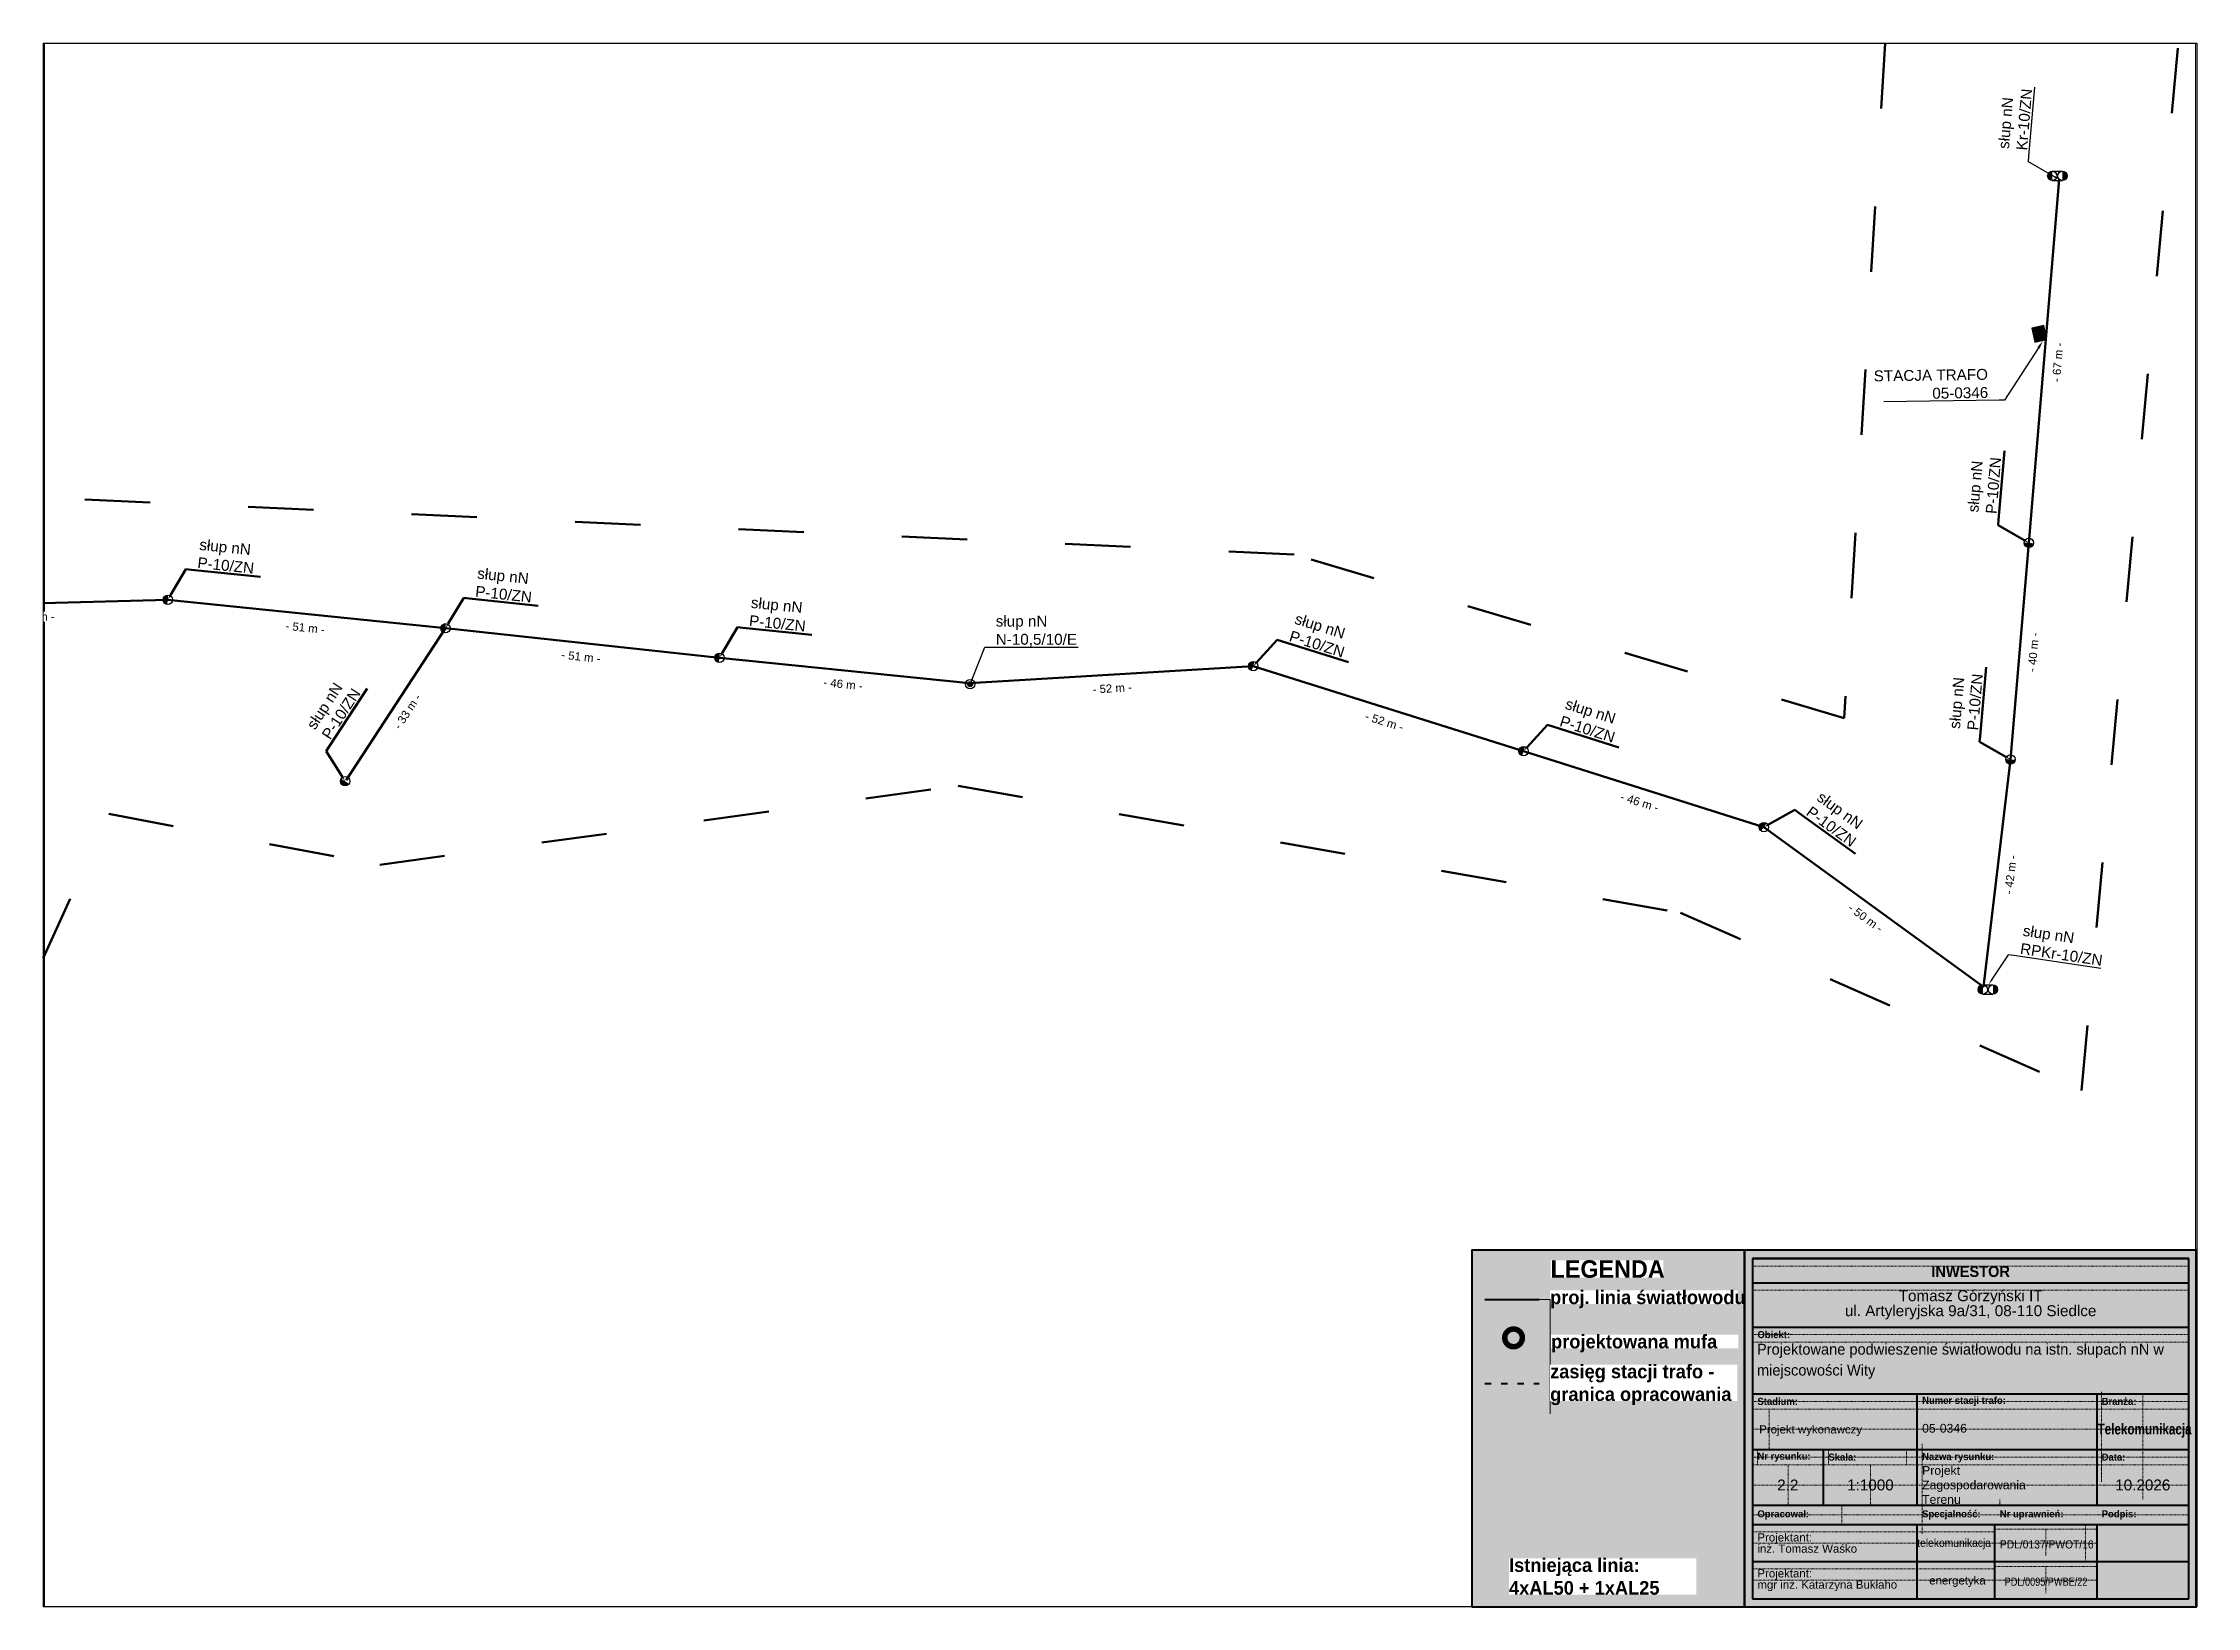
# Paper-space layout '346-2' of a CAD drawing. Header units: metres, sheet in millimetres. Extents: x 0 to 395, y 0 to 287.
# The model-space entities are those that its viewports show. They can reach past a viewport. Long polylines and large blocks are cut down to what shows.
import ezdxf
from ezdxf import colors
from ezdxf.entities.mleader import LeaderData, LeaderLine
from ezdxf.math import Vec2, Vec3

# ---------------------------------------------------------------- set-up
doc = ezdxf.new("R2010")
doc.units = ezdxf.units.M
for name, pattern in [('ACAD_ISO03W100', [30, 12, -18]), ('DGN Style 2', [0.005224, 0.003135, -0.00209]), ('GCAD_ISO03W100', [30, 12, -18])]:
    doc.linetypes.add(name, pattern=pattern)
for name, color, linetype, lineweight in [('!TELE', 30, 'SCARPLINE1A', 50), ('!trafo_05-0346', 6, 'GCAD_ISO03W100', 50), ('@Tabelka', 7, 'Continuous', 13), ('_MM LINIA Sn', 40, 'Continuous', 30), ('_mm zasięg trafo', 6, 'ACAD_ISO03W100', 35), ('_światłowód', 30, 'Continuous', 50)]:
    doc.layers.add(name, color=color, linetype=linetype, lineweight=lineweight)
for name, color, linetype in [('!wymiary', 7, 'Continuous'), ('_MM mufy', 3, 'Continuous'), ('_MM opisy', 7, 'Continuous'), ('_MM slupy', 5, 'Continuous'), ('_mm trafo', 3, 'Continuous')]:
    doc.layers.add(name, color=color, linetype=linetype)
doc.layers.add('@KonstrTabelki', color=253, linetype='DGN Style 2', lineweight=0, plot=False)
doc.layers.add('_arkusze model', color=7, linetype='Continuous', lineweight=50, plot=False)
doc.styles.add('LEGENDA', font='arial.ttf')
doc.styles.get("Standard").update_dxf_attribs({"font": 'ARIAL.TTF'})
doc.linetypes.add('SCARPLINE1A', pattern='A,2,[150,AAA.SHX,S=1,R=0,X=0,Y=0],1e-11', length=2)
doc.dimstyles.new('opis linie', dxfattribs={"dimtxt": 1.5, "dimasz": 0.18, "dimexe": 0.18, "dimexo": 0.0625, "dimgap": 2.5, "dimtad": 4, "dimdec": 0, "dimzin": 0, "dimdsep": 46, "dimtxsty": 'Standard', "dimcen": 0.09, "dimse1": 1, "dimse2": 1, "dimsd1": 1, "dimsd2": 1, "dimclrt": 256, "dimadec": 0, "dimazin": 0, "dimtfac": 1, "dimtdec": 0, "dimtofl": 0, "dimtmove": 0, "dimatfit": 3, "dimfxl": 1, "dimtfill": 1, "dimtolj": 1, "dimtzin": 0, "dimarcsym": 0})

# ---------------------------------------------------------------- blocks, each defined once
blk = doc.blocks.new('tabelka')
at = {"true_color": 0xffffff, "transparency": 33554687}
h = blk.add_hatch(color=7, dxfattribs=at)
h.dxf.hatch_style = 1
h.paths.add_polyline_path([(-83, 65.41), (0, 65.41), (0, 0), (-83, 0)])
at = {"layer": '@KonstrTabelki', "lineweight": 0}
for p, q in [((-1.5, 62.52), (-81.5, 62.52)), ((-1.5, 58.08), (-81.5, 58.08)), ((-1.5, 49.94), (-81.5, 49.94)), ((-81.5, 48.55), (-1.5, 48.55)), ((-1.5, 37.69), (-81.5, 37.69)), ((-81.5, 36.3), (-1.5, 36.3)), ((-78.46, 36.3), (-78.46, 28.86)), ((-17.47, 39.44), (-17.47, 22.94)), ((-9.93, 19.68), (-9.93, 39.08)), ((-81.5, 32.58), (-1.5, 32.58)), ((-80.6, 28.86), (-80.6, 26.08)), ((-67.58, 28.86), (-67.58, 26.08)), ((-53.27, 26.08), (-53.27, 28.86)), ((-50.39, 29.9), (-50.39, 18.64)), ((-17.47, 28.86), (-17.47, 22.94)), ((-9.93, 19.68), (-9.93, 28.86)), ((-1.5, 27.47), (-81.5, 27.47)), ((-81.5, 26.08), (-1.5, 26.08)), ((-74.99, 18.64), (-74.99, 26.08)), ((-59.88, 18.64), (-59.88, 26.08)), ((-1.5, 27.47), (-18.36, 27.47)), ((-1.5, 22.36), (-81.5, 22.36)), ((-1.5, 22.36), (-18.36, 22.36)), ((-81.5, 16.88), (-1.5, 16.88)), ((-65.11, 18.64), (-65.11, 15.11)), ((-50.39, 18.64), (-50.39, 13.41)), ((-36.15, 19.68), (-36.15, 18.64)), ((-37.05, 13.77), (-81.5, 13.77)), ((-37.05, 14.25), (-18.36, 14.25)), ((-27.71, 14.25), (-27.71, 9.31)), ((-20.43, 15.11), (-20.43, 8.31)), ((-37.05, 11.71), (-81.5, 11.71)), ((-18.36, 11.71), (-37.05, 11.71)), ((-37.05, 6.97), (-81.5, 6.97)), ((-37.05, 4.9), (-81.5, 4.9)), ((-37.05, 7.44), (-18.36, 7.44)), ((-18.36, 4.9), (-37.05, 4.9)), ((-27.71, 7.44), (-27.71, 2.5))]:
    blk.add_line(p, q, dxfattribs=at)
at = {"layer": '@KonstrTabelki'}
for points in [[(-51.29, 28.86), (-51.29, 39.08)], [(-51.29, 18.64), (-51.29, 28.86)]]:
    blk.add_lwpolyline(points, dxfattribs=at)
at = {"layer": '@Tabelka', "lineweight": 40}
for p, q in [((0, 65.41), (-83, 65.41)), ((-83, 65.41), (-83, 0)), ((-81.5, 63.91), (-1.5, 63.91)), ((-1.5, 63.91), (-81.5, 63.91)), ((-81.5, 63.91), (-81.5, 1.5)), ((-1.5, 1.5), (-1.5, 63.91)), ((0, 0), (0, 65.41)), ((-81.5, 59.47), (-1.5, 59.47)), ((-81.5, 51.33), (-1.5, 51.33)), ((-81.5, 39.08), (-1.5, 39.08)), ((-81.5, 39.08), (-18.36, 39.08)), ((-51.29, 28.86), (-51.29, 39.08)), ((-51.29, 28.86), (-51.29, 35.67)), ((-18.36, 39.08), (-18.36, 28.86)), ((-81.5, 28.86), (-18.36, 28.86)), ((-68.48, 18.64), (-68.48, 28.86)), ((-51.29, 18.64), (-51.29, 28.86)), ((-18.36, 28.86), (-1.5, 28.86)), ((-18.36, 28.86), (-18.36, 18.64)), ((-51.29, 18.64), (-51.29, 25.45)), ((-18.36, 25.45), (-18.36, 18.64)), ((-81.5, 18.64), (-1.5, 18.64)), ((-81.5, 18.64), (-1.5, 18.64)), ((-81.5, 15.11), (-1.5, 15.11)), ((-51.29, 1.5), (-51.29, 15.11)), ((-37.05, 1.5), (-37.05, 15.11)), ((-18.36, 15.11), (-18.36, 1.5)), ((-81.5, 8.31), (-1.5, 8.31)), ((-81.5, 8.31), (-1.5, 8.31)), ((-81.5, 1.5), (-1.5, 1.5)), ((-83, 0), (0, 0))]:
    blk.add_line(p, q, dxfattribs=at)
at = {"layer": '@Tabelka'}
for s, insert, char_height, attachment_point, line_spacing_factor in [('{\\fLato Light|b1|i0|c238|p34;INWESTOR}', (-41.5, 62.52), 2, 2, 0.825), ('{\\fLato Light|b1|i0|c238|p34;Obiekt:}', (-80.6, 49.94), 1.3, 4, 0.946154), ('{\\fLato Light|b1|i0|c238|p34;Branża:}', (-17.47, 37.69), 1.3, 4, 0.946154), ('Projekt wykonawczy', (-80.27, 32.34), 1.5, 4, 0.825), ('{\\fLato Light|b1|i0|c238|p34;\\W0.8;Telekomunikacja}', (-9.6, 32.34), 2, 5, 0.76875), ('{\\fLato Light|b1|i0|c238|p34;Nr rysunku:}', (-80.6, 27.47), 1.3, 4, 0.946154), ('{\\fLato Light|b1|i0|c238|p34;Skala:}', (-67.58, 27.47), 1.3, 4, 0.946154), ('{\\fLato Light|b1|i0|c238|p34;Nazwa rysunku:}', (-50.39, 27.38), 1.3, 4, 0.946154), ('{\\fLato Light|b1|i0|c238|p34;Data:}', (-17.47, 27.47), 1.3, 4, 0.946154), ('10.2026', (-9.93, 22.36), 2, 5, 0.825), ('{\\fLato Light|b1|i0|c238|p34;Opracował:}', (-80.6, 16.88), 1.3, 4, 0.946154), ('{\\fLato Light|b1|i0|c238|p34;Specjalność:}', (-50.39, 16.88), 1.3, 4, 0.946154), ('{\\fLato Light|b1|i0|c238|p34;Nr uprawnień:}', (-36.15, 16.88), 1.3, 4, 0.946154), ('{\\fLato Light|b1|i0|c238|p34;Podpis:}', (-17.47, 16.88), 1.3, 4, 0.946154)]:
    blk.add_mtext(s, dxfattribs=dict(at, insert=insert, char_height=char_height, attachment_point=attachment_point, line_spacing_factor=line_spacing_factor))
at = {"layer": '@Tabelka', "insert": (-41.5, 58.08), "char_height": 2, "attachment_point": 2, "line_spacing_factor": 0.825, "style": 'LEGENDA'}
blk.add_mtext('Tomasz Górzyński IT\\Pul. Artyleryjska 9a/31, 08-110 Siedlce', dxfattribs=at)
at = {"layer": '@Tabelka'}
for s, insert, char_height, width, attachment_point, line_spacing_factor in [('{\\fLato Light|b1|i0|c238|p34;Stadium:}', (-80.6, 37.69), 1.3, 8.6456, 4, 0.946154), ('{\\fLato Light|b1|i0|c238|p34;Numer stacji trafo:}', (-50.39, 37.69), 1.3, 16.1141, 4, 0.946154), ('Projektant:\\Pinż. Tomasz Waśko', (-80.6, 11.71), 1.5, 27.9275, 4, 0.825), ('{\\W0.9;telekomunikacja}', (-44.53, 11.53), 1.5, 22.915, 5, 0.825), ('{\\W0.9;PDL/0137/PWOT/16}', (-27.54, 11.46), 1.5, 22.915, 5, 0.825), ('Projektant:\\Pmgr inż. Katarzyna Bukłaho', (-80.6, 4.9), 1.5, 27.9275, 4, 0.825), ('energetyka', (-43.91, 4.64), 1.5, 22.915, 5, 0.825), ('{\\W0.8;PDL/0095/PWBE/22}', (-27.66, 4.62), 1.5, 22.915, 5, 0.825)]:
    blk.add_mtext(s, dxfattribs=dict(at, insert=insert, char_height=char_height, width=width, attachment_point=attachment_point, line_spacing_factor=line_spacing_factor))
blk = doc.blocks.new('mufa')
at = {"layer": '_MM mufy'}
h = blk.add_hatch(color=256, dxfattribs=at)
h.dxf.hatch_style = 1
h.paths.add_polyline_path([(2.15, 0.12, 1), (-2.1, -0.05, 1)])
h.paths.add_polyline_path([(-1.1, -0.01, -1), (1.15, 0.08, -1)], flags=16)
h.paths.add_polyline_path([(-0.83, 0, -1), (0.88, 0.07, -1)], flags=0)
blk = doc.blocks.new('legenda')
at = {"true_color": 0xffffff, "transparency": 33554687}
h = blk.add_hatch(color=7, dxfattribs=at)
h.dxf.hatch_style = 1
h.paths.add_polyline_path([(-50, 65.41), (0, 65.41), (0, 0), (-50, 0)])
at = {"lineweight": 40}
blk.add_lwpolyline([(0, 65.41), (-50, 65.41), (-50, 0)], dxfattribs=at)
at = {"layer": '_mm zasięg trafo', "lineweight": 40, "ltscale": 0.1}
blk.add_lwpolyline([(-47.62, 40.95), (-37.62, 40.95)], dxfattribs=at)
at = {"layer": '_światłowód', "lineweight": 40}
blk.add_lwpolyline([(-47.62, 56.41), (-37.62, 56.41)], dxfattribs=at)
at = {"layer": '_mm zasięg trafo'}
blk.add_blockref('mufa', (-42.35, 49.31), dxfattribs=at)
at = {"layer": '_mm zasięg trafo', "bg_fill": 3, "box_fill_scale": 1, "bg_fill_color": 256, "bg_fill_transparency": 0}
for s, width, heights, insert, char_height, attachment_point in [('{\\fLato Light|b1|i0|c238|p34;\\C7;LEGENDA}', 20.65, [-3.27], (-35.53, 63.58), 3.2, 1), ('\\pxt4;{\\fLato Light|b1|i0|c238|p34;\\C7;proj. linia światłowodu}', 34.3358, [-3.2], (-35.62, 56.41), 2.5, 4)]:
    blk.add_mtext_dynamic_manual_height_columns(s, width=width, gutter_width=1, heights=heights, dxfattribs=dict(at, insert=insert, char_height=char_height, attachment_point=attachment_point))
at = {"layer": 'Defpoints', "color": 252, "lineweight": 0, "true_color": 0x939598}
blk.add_lwpolyline([(-37.62, 56.41), (-35.62, 56.41), (-35.62, 35.41)], dxfattribs=at)
at = {"layer": '_mm zasięg trafo', "char_height": 2.5, "attachment_point": 4, "bg_fill": 3, "box_fill_scale": 1, "bg_fill_color": 256, "bg_fill_transparency": 0}
for s, heights, insert in [('\\pxt4;{\\fLato Light|b1|i0|c238|p34;\\C7;projektowana mufa}', [-3.2], (-35.44, 48.3)), ('\\pxt4;{\\fLato Light|b1|i0|c238|p34;\\C7;zasięg stacji trafo - granica opracowania}', [-7.36], (-35.62, 40.72))]:
    blk.add_mtext_dynamic_manual_height_columns(s, width=34.3358, gutter_width=1, heights=heights, dxfattribs=dict(at, insert=insert))
at = {"lineweight": 40}
blk.add_lwpolyline([(-50, 0), (0, 0), (0, 65.41)], dxfattribs=at)
at = {"layer": '_mm zasięg trafo', "insert": (-43.16, 5.56), "char_height": 2.5, "attachment_point": 4, "bg_fill": 3, "box_fill_scale": 1, "bg_fill_color": 256, "bg_fill_transparency": 0}
blk.add_mtext_dynamic_manual_height_columns('\\pxt4;{\\fLato Light|b1|i0|c238|p34;\\C7;Istniejąca linia:\\P4xAL50 + 1xAL25}', width=34.3358, gutter_width=1, heights=[0], dxfattribs=at)
blk = doc.blocks.new('*D103')
at = {"layer": 'Defpoints', "color": 0}
for p in [(7555452.87, 5789193.76), (7555434.06, 5789166.34), (7555434.68, 5789165.93)]:
    blk.add_point(p, dxfattribs=at)
at = {"layer": '!wymiary', "insert": (7555445.89, 5789178.47), "char_height": 1.5, "attachment_point": 5, "rotation": 56.8281, "bg_fill": 3, "box_fill_scale": 1.1, "bg_fill_color": 9, "bg_fill_true_color": 13158600, "bg_fill_transparency": 0}
blk.add_mtext('\\A1;- 33 m -', dxfattribs=at)
blk = doc.blocks.new('*D105')
at = {"layer": 'Defpoints', "color": 0}
for p in [(7555748.85, 5789276.09), (7555742.53, 5789209.48), (7555743.28, 5789209.42)]:
    blk.add_point(p, dxfattribs=at)
at = {"layer": '!wymiary', "insert": (7555748.57, 5789242.54), "char_height": 1.5, "attachment_point": 5, "rotation": 85.2202, "bg_fill": 3, "box_fill_scale": 1.1, "bg_fill_color": 9, "bg_fill_true_color": 13158600, "bg_fill_transparency": 0}
blk.add_mtext('\\A1;- 67 m -', dxfattribs=at)
blk = doc.blocks.new('*D106')
at = {"layer": 'Defpoints', "color": 0}
for p in [(7555743.28, 5789209.42), (7555739.14, 5789169.77), (7555739.89, 5789169.71)]:
    blk.add_point(p, dxfattribs=at)
at = {"layer": '!wymiary', "insert": (7555744.09, 5789189.35), "char_height": 1.5, "attachment_point": 5, "rotation": 85.1289, "bg_fill": 3, "box_fill_scale": 1.1, "bg_fill_color": 9, "bg_fill_true_color": 13158600, "bg_fill_transparency": 0}
blk.add_mtext('\\A1;- 40 m -', dxfattribs=at)
blk = doc.blocks.new('*D107')
at = {"layer": 'Defpoints', "color": 0}
for p in [(7555739.89, 5789169.71), (7555734.19, 5789128.12), (7555734.93, 5789128.03)]:
    blk.add_point(p, dxfattribs=at)
at = {"layer": '!wymiary', "insert": (7555739.9, 5789148.57), "char_height": 1.5, "attachment_point": 5, "rotation": 83.2121, "bg_fill": 3, "box_fill_scale": 1.1, "bg_fill_color": 9, "bg_fill_true_color": 13158600, "bg_fill_transparency": 0}
blk.add_mtext('\\A1;- 42 m -', dxfattribs=at)
blk = doc.blocks.new('*D108')
at = {"layer": 'Defpoints', "color": 0}
for p in [(7555694.67, 5789157.29), (7555695.11, 5789157.9), (7555734.93, 5789128.03)]:
    blk.add_point(p, dxfattribs=at)
at = {"layer": '!wymiary', "insert": (7555713.32, 5789140.63), "char_height": 1.5, "attachment_point": 5, "rotation": 323.989, "bg_fill": 3, "box_fill_scale": 1.1, "bg_fill_color": 9, "bg_fill_true_color": 13158600, "bg_fill_transparency": 0}
blk.add_mtext('\\A1;- 50 m -', dxfattribs=at)
blk = doc.blocks.new('*D109')
at = {"layer": 'Defpoints', "color": 0}
for p in [(7555650.84, 5789171.96), (7555650.61, 5789171.25), (7555694.67, 5789157.29)]:
    blk.add_point(p, dxfattribs=at)
at = {"layer": '!wymiary', "insert": (7555671.88, 5789161.87), "char_height": 1.5, "attachment_point": 5, "rotation": 342.4271, "bg_fill": 3, "box_fill_scale": 1.1, "bg_fill_color": 9, "bg_fill_true_color": 13158600, "bg_fill_transparency": 0}
blk.add_mtext('\\A1;- 46 m -', dxfattribs=at)
blk = doc.blocks.new('*D110')
at = {"layer": 'Defpoints', "color": 0}
for p in [(7555601.25, 5789187.55), (7555601.02, 5789186.83), (7555650.61, 5789171.25)]:
    blk.add_point(p, dxfattribs=at)
at = {"layer": '!wymiary', "insert": (7555625.06, 5789176.64), "char_height": 1.5, "attachment_point": 5, "rotation": 342.5491, "bg_fill": 3, "box_fill_scale": 1.1, "bg_fill_color": 9, "bg_fill_true_color": 13158600, "bg_fill_transparency": 0}
blk.add_mtext('\\A1;- 52 m -', dxfattribs=at)
blk = doc.blocks.new('*D111')
at = {"layer": 'Defpoints', "color": 0}
for p in [(7555548.94, 5789184.45), (7555548.99, 5789183.7), (7555601.02, 5789186.83)]:
    blk.add_point(p, dxfattribs=at)
at = {"layer": '!wymiary', "insert": (7555575.16, 5789182.75), "char_height": 1.5, "attachment_point": 5, "rotation": 3.4491, "bg_fill": 3, "box_fill_scale": 1.1, "bg_fill_color": 9, "bg_fill_true_color": 13158600, "bg_fill_transparency": 0}
blk.add_mtext('\\A1;- 52 m -', dxfattribs=at)
blk = doc.blocks.new('*D112')
at = {"layer": 'Defpoints', "color": 0}
for p in [(7555503.12, 5789188.35), (7555503.19, 5789189.1), (7555548.99, 5789183.7)]:
    blk.add_point(p, dxfattribs=at)
at = {"layer": '!wymiary', "insert": (7555525.8, 5789183.52), "char_height": 1.5, "attachment_point": 5, "rotation": 354.2108, "bg_fill": 3, "box_fill_scale": 1.1, "bg_fill_color": 9, "bg_fill_true_color": 13158600, "bg_fill_transparency": 0}
blk.add_mtext('\\A1;- 46 m -', dxfattribs=at)
blk = doc.blocks.new('*D113')
at = {"layer": 'Defpoints', "color": 0}
for p in [(7555452.87, 5789193.76), (7555452.95, 5789194.5), (7555503.12, 5789188.35)]:
    blk.add_point(p, dxfattribs=at)
at = {"layer": '!wymiary', "insert": (7555477.73, 5789188.55), "char_height": 1.5, "attachment_point": 5, "rotation": 353.8563, "bg_fill": 3, "box_fill_scale": 1.1, "bg_fill_color": 9, "bg_fill_true_color": 13158600, "bg_fill_transparency": 0}
blk.add_mtext('\\A1;- 51 m -', dxfattribs=at)
blk = doc.blocks.new('*D114')
at = {"layer": 'Defpoints', "color": 0}
for p in [(7555402.02, 5789199.73), (7555401.95, 5789198.99), (7555452.87, 5789193.76)]:
    blk.add_point(p, dxfattribs=at)
at = {"layer": '!wymiary', "insert": (7555427.15, 5789193.87), "char_height": 1.5, "attachment_point": 5, "rotation": 354.1376, "bg_fill": 3, "box_fill_scale": 1.1, "bg_fill_color": 9, "bg_fill_true_color": 13158600, "bg_fill_transparency": 0}
blk.add_mtext('\\A1;- 51 m -', dxfattribs=at)
blk = doc.blocks.new('*D115')
at = {"layer": 'Defpoints', "color": 0}
for p in [(7555353.13, 5789198.46), (7555353.15, 5789197.71), (7555401.95, 5789198.99)]:
    blk.add_point(p, dxfattribs=at)
at = {"layer": '!wymiary', "insert": (7555377.61, 5789195.84), "char_height": 1.5, "attachment_point": 5, "rotation": 1.4921, "bg_fill": 3, "box_fill_scale": 1.1, "bg_fill_color": 9, "bg_fill_true_color": 13158600, "bg_fill_transparency": 0}
blk.add_mtext('\\A1;- 49 m -', dxfattribs=at)
blk = doc.blocks.new('ZN')
at = {"layer": '_MM slupy', "transparency": 33554687}
h = blk.add_hatch(color=256, dxfattribs=at)
h.dxf.hatch_style = 1
h.paths.add_polyline_path([(0, -0.86), (0, 0.86, 1)])
at = {"layer": '_MM slupy'}
blk.add_circle((0, 0), 0.857, dxfattribs=at)
blk = doc.blocks.new('R')
at = {"layer": '_MM slupy', "transparency": 33554687}
h = blk.add_hatch(color=256, dxfattribs=at)
h.dxf.hatch_style = 1
h.paths.add_polyline_path([(-0.93, -0.86), (-0.93, 0.86, 1)])
h = blk.add_hatch(color=256, dxfattribs=at)
h.dxf.hatch_style = 1
h.paths.add_polyline_path([(0.93, 0.86), (0.93, -0.86, 1)])
at = {"layer": '_MM slupy'}
for points in [[(-0.93, 0.86), (0.93, 0.86)], [(-0.93, -0.86), (0.93, -0.86)]]:
    blk.add_lwpolyline(points, dxfattribs=at)
for centre in [(-0.93, 0), (0.93, 0)]:
    blk.add_circle(centre, 0.857, dxfattribs=at)
blk = doc.blocks.new('E')
at = {"layer": '_MM slupy'}
h = blk.add_hatch(color=256, dxfattribs=at)
h.dxf.hatch_style = 1
h.paths.add_polyline_path([(0.27, 0.37, 1), (-0.27, -0.37, 1)])
for radius in [0.857, 0.457]:
    blk.add_circle((0, 0), radius, dxfattribs=at)
blk = doc.blocks.new('trafo')
at = {"layer": '_mm trafo'}
h = blk.add_hatch(color=256, dxfattribs=at)
h.dxf.hatch_style = 1
h.paths.add_polyline_path([(-1.15, 1.02), (-0.52, -1.51), (1.64, -0.96), (1.01, 1.59)])
at = {"layer": '_MM LINIA Sn', "color": 2, "lineweight": 60}
for p, q in [((0.58, 0.02), (-0.43, 0.9)), ((-0.32, -0.23), (0.58, 0.02)), ((0.58, -0.92), (-0.32, -0.23)), ((0.55, -0.72), (0.41, -0.9)), ((0.41, -0.9), (0.58, -0.92)), ((0.58, -0.92), (0.55, -0.72))]:
    blk.add_line(p, q, dxfattribs=at)
at = {"layer": '_mm trafo', "flags": 128}
blk.add_lwpolyline([(-0.52, -1.52), (1.64, -0.96), (0.98, 1.58), (-1.17, 0.99), (-0.52, -1.52)], close=True, dxfattribs=at)
blk = doc.blocks.new('q')
at = {"layer": '_MM slupy'}
blk.add_blockref('ZN', (0, 0), dxfattribs=at)
at = {"layer": '_MM opisy'}
ml = blk.add_multileader_mtext('Standard', dxfattribs=at)
ml.set_content('\\pxql;słup nN\\PP-10/ZN', color=256)
ml.set_leader_properties()
ml.build(insert=Vec2(0, 0))
ml.multileader.update_dxf_attribs({"has_text_frame": 1, "text_left_attachment_type": 5, "text_right_attachment_type": 5, "dogleg_length": 1, "arrow_head_size": 1})
ctx = ml.context
ctx.base_point, ctx.char_height, ctx.arrow_head_size, ctx.landing_gap_size, ctx.plane_origin = Vec3(3.75, 5.9), 2, 1, 1, Vec3(1.72, -1.42)
ctx.left_attachment, ctx.right_attachment = 5, 5
notes = []
notes.append((ctx, [(0, (1, 1, 0), (2.75, 5.9), (1, 0), 1, [(0, [(0, 0), (2.75, 5.9)], 0, [])])]))
ctx.mtext.insert, ctx.mtext.flow_direction = Vec3(4.75, 11.7), 5
ctx.mtext.has_bg_fill, ctx.mtext.bg_color, ctx.mtext.bg_scale_factor, ctx.mtext.bg_transparency, ctx.mtext.use_window_bg_color = 1, -1023410175, 1, 0, 1
for ctx, leaders in notes:
    for number, flags, end, landing, length, lines in leaders:
        leader = LeaderData()
        leader.index, (leader.has_last_leader_line, leader.has_dogleg_vector, leader.attachment_direction) = number, flags
        leader.last_leader_point, leader.dogleg_vector, leader.dogleg_length = Vec3(end), Vec3(landing), length
        for number, points, colour, breaks in lines:
            line = LeaderLine()
            line.index, line.vertices, line.color, line.breaks = number, Vec3.list(points), colors.encode_raw_color(colour), breaks
            leader.lines.append(line)
        ctx.leaders.append(leader)

msp = doc.modelspace()

# ---------------------------------------------------------------- linework, layer by layer
at = {"layer": '!TELE'}
for points in [[(7555114.96, 5789188.91), (7555155.55, 5789190.47), (7555200.55, 5789191.99), (7555250.19, 5789193.88), (7555300.45, 5789196.63), (7555353.15, 5789197.71), (7555401.95, 5789198.99), (7555452.87, 5789193.76), (7555503.12, 5789188.35), (7555548.99, 5789183.7), (7555601.02, 5789186.83), (7555650.61, 5789171.25), (7555694.67, 5789157.29), (7555734.93, 5789128.03), (7555739.89, 5789169.71), (7555743.28, 5789209.42), (7555748.85, 5789276.09)], [(7555452.87, 5789193.76), (7555434.68, 5789165.93)]]:
    msp.add_lwpolyline(points, dxfattribs=at)

# ---------------------------------------------------------------- next in the draw order: dimensions: what is measured, and where the dimension line sits
at = {"layer": '!wymiary'}
for p1, p2, picture, middle in [((7555748.85, 5789276.09), (7555743.28, 5789209.42), '*D105', (7555748.57, 5789242.54)), ((7555452.87, 5789193.76), (7555434.68, 5789165.93), '*D103', (7555445.89, 5789178.47))]:
    dim = msp.add_aligned_dim(p1=p1, p2=p2, distance=-0.75, dimstyle='opis linie', override={"dimpost": '- <> m -'}, dxfattribs=at)
    dim.commit()
    dim.dimension.update_dxf_attribs({"geometry": picture, "text_midpoint": middle})

# ---------------------------------------------------------------- next in the draw order: block references
at = {"layer": '!TELE', "rotation": 56.82809043970898}
msp.add_blockref('q', (7555434.47, 5789165.72), dxfattribs=at)
at = {"layer": '_arkusze model', "rotation": 357.3066721443945}
msp.add_blockref('trafo', (7555744.94, 5789247.74), dxfattribs=at)

# ---------------------------------------------------------------- next in the draw order: dimensions: what is measured, and where the dimension line sits
at = {"layer": '!wymiary'}
dim = msp.add_aligned_dim(p1=(7555743.28, 5789209.42), p2=(7555739.89, 5789169.71), distance=-0.75, dimstyle='opis linie', override={"dimpost": '- <> m -'}, dxfattribs=at)
dim.commit()
dim.dimension.update_dxf_attribs({"geometry": '*D106', "text_midpoint": (7555744.09, 5789189.35)})

# ---------------------------------------------------------------- next in the draw order: leaders
at = {"layer": '_MM opisy'}
ml = msp.add_multileader_mtext('Standard', dxfattribs=at)
ml.set_content('\\pxql;słup nN\\PKr-10/ZN', color=256)
ml.set_leader_properties()
ml.build(insert=Vec2(0, 0))
ml.multileader.update_dxf_attribs({"has_text_frame": 1, "text_left_attachment_type": 5, "text_right_attachment_type": 5, "dogleg_length": 1, "arrow_head_size": 1})
ctx = ml.context
ctx.base_point, ctx.char_height, ctx.arrow_head_size, ctx.landing_gap_size, ctx.plane_origin, ctx.plane_x_axis, ctx.plane_y_axis = Vec3(7555743.28, 5789280.32), 2, 1, 1, Vec3(7555750.41, 5789277.68), Vec3(0.083326, 0.996522), Vec3(-0.996522, 0.083326)
ctx.left_attachment, ctx.right_attachment = 5, 5
notes = []
notes.append((ctx, [(0, (1, 1, 0), (7555743.2, 5789279.33), (0.083326, 0.996522), 1, [(0, [(7555748.85, 5789276.09), (7555743.2, 5789279.33)], 0, [])])]))
ctx.mtext.insert, ctx.mtext.text_direction, ctx.mtext.flow_direction = Vec3(7555737.62, 5789281.8), Vec3(0.083326, 0.996522), 5
ctx.mtext.has_bg_fill, ctx.mtext.bg_color, ctx.mtext.bg_scale_factor, ctx.mtext.bg_transparency, ctx.mtext.use_window_bg_color = 1, -1023410175, 1, 0, 1
for ctx, leaders in notes:
    for number, flags, end, landing, length, lines in leaders:
        leader = LeaderData()
        leader.index, (leader.has_last_leader_line, leader.has_dogleg_vector, leader.attachment_direction) = number, flags
        leader.last_leader_point, leader.dogleg_vector, leader.dogleg_length = Vec3(end), Vec3(landing), length
        for number, points, colour, breaks in lines:
            line = LeaderLine()
            line.index, line.vertices, line.color, line.breaks = number, Vec3.list(points), colors.encode_raw_color(colour), breaks
            leader.lines.append(line)
        ctx.leaders.append(leader)

# ---------------------------------------------------------------- next in the draw order: block references
at = {"layer": '!TELE', "rotation": 85.22021467403856}
msp.add_blockref('q', (7555743.28, 5789209.42), dxfattribs=at)
msp.add_blockref('R', (7555748.5, 5789276.74))

# ---------------------------------------------------------------- next in the draw order: dimensions: what is measured, and where the dimension line sits
at = {"layer": '!wymiary'}
dim = msp.add_aligned_dim(p1=(7555739.89, 5789169.71), p2=(7555734.93, 5789128.03), distance=-0.75, dimstyle='opis linie', override={"dimpost": '- <> m -'}, dxfattribs=at)
dim.commit()
dim.dimension.update_dxf_attribs({"geometry": '*D107', "text_midpoint": (7555739.9, 5789148.57)})

# ---------------------------------------------------------------- next in the draw order: leaders
at = {"layer": '_mm trafo', "color": 3}
ml = msp.add_multileader_mtext('Standard', dxfattribs=at)
ml.set_content('STACJA TRAFO\\P05-0346', color=3)
ml.set_leader_properties()
ml.build(insert=Vec2(0, 0))
ml.multileader.update_dxf_attribs({"has_text_frame": 1, "text_left_attachment_type": 5, "text_right_attachment_type": 5, "dogleg_length": 1, "arrow_head_size": 1.5})
ctx = ml.context
ctx.base_point, ctx.char_height, ctx.arrow_head_size, ctx.plane_origin, ctx.plane_x_axis, ctx.plane_y_axis = Vec3(7555713.13, 5789235.24), 2, 1.5, Vec3(7555749.08, 5789215.65), Vec3(0.999891, 0.014731), Vec3(-0.014731, 0.999891)
ctx.left_attachment, ctx.right_attachment, ctx.text_align_type, ctx.attachment_type = 5, 5, 2, 2
notes = []
notes.append((ctx, [(0, (1, 1, 0), (7555738.83, 5789235.62), (-0.999891, -0.014731), 1, [(0, [(7555745.84, 5789246.46)], 0, [])])]))
ctx.mtext.insert, ctx.mtext.text_direction, ctx.mtext.rotation, ctx.mtext.alignment, ctx.mtext.flow_direction = Vec3(7555735.75, 5789241.35), Vec3(0.999891, 0.014731), 6.129723, 3, 5
ctx.mtext.has_bg_fill, ctx.mtext.bg_color, ctx.mtext.bg_scale_factor, ctx.mtext.bg_transparency, ctx.mtext.use_window_bg_color = 1, -1073741824, 1, 0, 1
for ctx, leaders in notes:
    for number, flags, end, landing, length, lines in leaders:
        leader = LeaderData()
        leader.index, (leader.has_last_leader_line, leader.has_dogleg_vector, leader.attachment_direction) = number, flags
        leader.last_leader_point, leader.dogleg_vector, leader.dogleg_length = Vec3(end), Vec3(landing), length
        for number, points, colour, breaks in lines:
            line = LeaderLine()
            line.index, line.vertices, line.color, line.breaks = number, Vec3.list(points), colors.encode_raw_color(colour), breaks
            leader.lines.append(line)
        ctx.leaders.append(leader)

# ---------------------------------------------------------------- next in the draw order: block references
at = {"layer": '!TELE', "rotation": 85.12890198385236}
msp.add_blockref('q', (7555739.89, 5789169.71), dxfattribs=at)

# ---------------------------------------------------------------- next in the draw order: dimensions: what is measured, and where the dimension line sits
at = {"layer": '!wymiary'}
dim = msp.add_aligned_dim(p1=(7555734.93, 5789128.03), p2=(7555694.67, 5789157.29), distance=-0.75, dimstyle='opis linie', override={"dimpost": '- <> m -'}, dxfattribs=at)
dim.commit()
dim.dimension.update_dxf_attribs({"geometry": '*D108', "text_midpoint": (7555713.32, 5789140.63)})

# ---------------------------------------------------------------- next in the draw order: dimensions: what is measured, and where the dimension line sits
dim = msp.add_aligned_dim(p1=(7555694.67, 5789157.29), p2=(7555650.61, 5789171.25), distance=-0.75, dimstyle='opis linie', override={"dimpost": '- <> m -'}, dxfattribs=at)
dim.commit()
dim.dimension.update_dxf_attribs({"geometry": '*D109', "text_midpoint": (7555671.88, 5789161.87)})

# ---------------------------------------------------------------- next in the draw order: leaders
at = {"layer": '_MM opisy'}
ml = msp.add_multileader_mtext('Standard', dxfattribs=at)
ml.set_content('\\pxql;słup nN\\PRPKr-10/ZN', color=256)
ml.set_leader_properties()
ml.build(insert=Vec2(0, 0))
ml.multileader.update_dxf_attribs({"has_text_frame": 1, "text_left_attachment_type": 5, "text_right_attachment_type": 5, "dogleg_length": 1, "arrow_head_size": 1})
ctx = ml.context
ctx.base_point, ctx.char_height, ctx.arrow_head_size, ctx.landing_gap_size, ctx.plane_origin, ctx.plane_x_axis, ctx.plane_y_axis = Vec3(7555740.52, 5789133.79), 2, 1, 1, Vec3(7555737.42, 5789126.81), Vec3(0.98921, -0.146506), Vec3(0.146506, 0.98921)
ctx.left_attachment, ctx.right_attachment = 5, 5
notes = []
notes.append((ctx, [(0, (1, 1, 0), (7555739.53, 5789133.94), (0.98921, -0.146506), 1, [(0, [(7555735.93, 5789128.47), (7555739.52, 5789133.9)], 0, [])])]))
ctx.mtext.insert, ctx.mtext.text_direction, ctx.mtext.flow_direction = Vec3(7555742.35, 5789139.35), Vec3(0.98921, -0.146506), 5
ctx.mtext.has_bg_fill, ctx.mtext.bg_color, ctx.mtext.bg_scale_factor, ctx.mtext.bg_transparency, ctx.mtext.use_window_bg_color = 1, -1023410175, 1, 0, 1
for ctx, leaders in notes:
    for number, flags, end, landing, length, lines in leaders:
        leader = LeaderData()
        leader.index, (leader.has_last_leader_line, leader.has_dogleg_vector, leader.attachment_direction) = number, flags
        leader.last_leader_point, leader.dogleg_vector, leader.dogleg_length = Vec3(end), Vec3(landing), length
        for number, points, colour, breaks in lines:
            line = LeaderLine()
            line.index, line.vertices, line.color, line.breaks = number, Vec3.list(points), colors.encode_raw_color(colour), breaks
            leader.lines.append(line)
        ctx.leaders.append(leader)

# ---------------------------------------------------------------- next in the draw order: block references
at = {"layer": '!TELE', "rotation": 323.9889623516407}
msp.add_blockref('q', (7555694.67, 5789157.29), dxfattribs=at)
msp.add_blockref('R', (7555735.76, 5789127.51))

# ---------------------------------------------------------------- next in the draw order: dimensions: what is measured, and where the dimension line sits
at = {"layer": '!wymiary'}
dim = msp.add_aligned_dim(p1=(7555650.61, 5789171.25), p2=(7555601.02, 5789186.83), distance=-0.75, dimstyle='opis linie', override={"dimpost": '- <> m -'}, dxfattribs=at)
dim.commit()
dim.dimension.update_dxf_attribs({"geometry": '*D110', "text_midpoint": (7555625.06, 5789176.64)})

# ---------------------------------------------------------------- next in the draw order: block references
at = {"layer": '!TELE', "rotation": 342.4271457254514}
msp.add_blockref('q', (7555650.61, 5789171.25), dxfattribs=at)

# ---------------------------------------------------------------- next in the draw order: dimensions: what is measured, and where the dimension line sits
at = {"layer": '!wymiary'}
dim = msp.add_aligned_dim(p1=(7555601.02, 5789186.83), p2=(7555548.99, 5789183.7), distance=-0.75, dimstyle='opis linie', override={"dimpost": '- <> m -'}, dxfattribs=at)
dim.commit()
dim.dimension.update_dxf_attribs({"geometry": '*D111', "text_midpoint": (7555575.16, 5789182.75)})

# ---------------------------------------------------------------- next in the draw order: block references
at = {"layer": '!TELE', "rotation": 342.5490562083629}
msp.add_blockref('q', (7555601.02, 5789186.83), dxfattribs=at)

# ---------------------------------------------------------------- next in the draw order: dimensions: what is measured, and where the dimension line sits
at = {"layer": '!wymiary'}
dim = msp.add_aligned_dim(p1=(7555548.99, 5789183.7), p2=(7555503.12, 5789188.35), distance=-0.75, dimstyle='opis linie', override={"dimpost": '- <> m -'}, dxfattribs=at)
dim.commit()
dim.dimension.update_dxf_attribs({"geometry": '*D112', "text_midpoint": (7555525.8, 5789183.52)})

# ---------------------------------------------------------------- next in the draw order: dimensions: what is measured, and where the dimension line sits
dim = msp.add_aligned_dim(p1=(7555503.12, 5789188.35), p2=(7555452.87, 5789193.76), distance=-0.75, dimstyle='opis linie', override={"dimpost": '- <> m -'}, dxfattribs=at)
dim.commit()
dim.dimension.update_dxf_attribs({"geometry": '*D113', "text_midpoint": (7555477.73, 5789188.55)})

# ---------------------------------------------------------------- next in the draw order: leaders
at = {"layer": '_MM opisy'}
ml = msp.add_multileader_mtext('Standard', dxfattribs=at)
ml.set_content('\\pxql;słup nN\\PN-10,5/10/E', color=256)
ml.set_leader_properties()
ml.build(insert=Vec2(0, 0))
ml.multileader.update_dxf_attribs({"has_text_frame": 1, "text_left_attachment_type": 5, "text_right_attachment_type": 5, "dogleg_length": 1, "arrow_head_size": 1})
ctx = ml.context
ctx.base_point, ctx.char_height, ctx.arrow_head_size, ctx.landing_gap_size, ctx.plane_origin = Vec3(7555552.8, 5789190.31), 2, 1, 1, Vec3(7555550.81, 5789182.09)
ctx.left_attachment, ctx.right_attachment = 5, 5
notes = []
notes.append((ctx, [(0, (1, 1, 0), (7555551.8, 5789190.31), (1, 0), 1, [(0, [(7555549.09, 5789183.51)], 0, [])])]))
ctx.mtext.insert, ctx.mtext.flow_direction = Vec3(7555553.8, 5789196.08), 5
ctx.mtext.has_bg_fill, ctx.mtext.bg_color, ctx.mtext.bg_scale_factor, ctx.mtext.bg_transparency, ctx.mtext.use_window_bg_color = 1, -1023410175, 1, 0, 1
for ctx, leaders in notes:
    for number, flags, end, landing, length, lines in leaders:
        leader = LeaderData()
        leader.index, (leader.has_last_leader_line, leader.has_dogleg_vector, leader.attachment_direction) = number, flags
        leader.last_leader_point, leader.dogleg_vector, leader.dogleg_length = Vec3(end), Vec3(landing), length
        for number, points, colour, breaks in lines:
            line = LeaderLine()
            line.index, line.vertices, line.color, line.breaks = number, Vec3.list(points), colors.encode_raw_color(colour), breaks
            leader.lines.append(line)
        ctx.leaders.append(leader)

# ---------------------------------------------------------------- next in the draw order: block references
at = {"layer": '!TELE', "rotation": 354.2107689666283}
msp.add_blockref('q', (7555503.12, 5789188.35), dxfattribs=at)
msp.add_blockref('E', (7555549.09, 5789183.51))

# ---------------------------------------------------------------- next in the draw order: dimensions: what is measured, and where the dimension line sits
at = {"layer": '!wymiary'}
dim = msp.add_aligned_dim(p1=(7555452.87, 5789193.76), p2=(7555401.95, 5789198.99), distance=-0.75, dimstyle='opis linie', override={"dimpost": '- <> m -'}, dxfattribs=at)
dim.commit()
dim.dimension.update_dxf_attribs({"geometry": '*D114', "text_midpoint": (7555427.15, 5789193.87)})

# ---------------------------------------------------------------- next in the draw order: block references
at = {"layer": '!TELE', "rotation": 353.8562707638941}
msp.add_blockref('q', (7555452.87, 5789193.76), dxfattribs=at)

# ---------------------------------------------------------------- next in the draw order: dimensions: what is measured, and where the dimension line sits
at = {"layer": '!wymiary'}
dim = msp.add_aligned_dim(p1=(7555401.95, 5789198.99), p2=(7555353.15, 5789197.71), distance=-0.75, dimstyle='opis linie', override={"dimpost": '- <> m -'}, dxfattribs=at)
dim.commit()
dim.dimension.update_dxf_attribs({"geometry": '*D115', "text_midpoint": (7555377.61, 5789195.84)})

# ---------------------------------------------------------------- next in the draw order: block references
at = {"layer": '!TELE', "rotation": 354.1376204364717}
msp.add_blockref('q', (7555401.95, 5789198.99), dxfattribs=at)

# ---------------------------------------------------------------- next in the draw order: linework, layer by layer
at = {"layer": '!trafo_05-0346'}
msp.add_lwpolyline([(7555099.7, 5789204.84), (7555103.41, 5789170.57), (7555327.5, 5789180.92), (7555343.54, 5789124), (7555375.11, 5789124.51), (7555391.15, 5789159.71), (7555440.83, 5789150.39), (7555546.92, 5789164.88), (7555679.41, 5789141.59), (7555752.9, 5789108.99), (7555771.01, 5789304.61), (7555717.19, 5789305.65), (7555709.42, 5789177.3), (7555608.51, 5789207.32), (7555358.03, 5789218.7), (7555279.88, 5789214.56), (7555266.95, 5789244.06), (7555232.27, 5789242.51), (7555232.27, 5789215.08)], close=True, dxfattribs=at)

psp = doc.layouts.new('346-2')

# ---------------------------------------------------------------- block references
psp.add_blockref('tabelka', (395, 0))

# ---------------------------------------------------------------- texts
at = {"color": 18, "true_color": 0x000000, "insert": (314.32, 48.27), "char_height": 2, "width": 76.9558, "attachment_point": 1, "line_spacing_factor": 0.825, "style": 'LEGENDA'}
psp.add_mtext('\\pxsm1.15,ql;{\\fLato Light|b0|i0|c238|p34;\\C256;Projektowane podwieszenie światłowodu na istn. słupach nN w miejscowości Wity}', dxfattribs=at)
at = {"color": 1, "char_height": 1.6, "width": 26.3577, "attachment_point": 4, "style": 'LEGENDA'}
for s, insert in [('{\\C18;\\c0;05-0346}', (344.61, 32.76, 1)), ('{\\C18;\\c0;Projekt Zagospodarowania Terenu}', (344.61, 22.36, 1))]:
    psp.add_mtext(s, dxfattribs=dict(at, insert=insert))
at = {"char_height": 2, "attachment_point": 5, "line_spacing_factor": 0.825, "style": 'LEGENDA'}
for s, insert in [('2.2', (319.97, 22.36)), ('1:1000', (335.12, 22.36))]:
    psp.add_mtext(s, dxfattribs=dict(at, insert=insert))

# ---------------------------------------------------------------- next in the draw order: block references
psp.add_blockref('legenda', (312, 0))

# ---------------------------------------------------------------- next in the draw order: linework, layer by layer
psp.add_lwpolyline([(395, 0), (0.24, 0), (0.24, 286.83), (395, 286.83)], close=True)

# ---------------------------------------------------------------- next in the draw order: viewports
at = {"layer": '0'}
psp.add_viewport(center=(197.38, 143.41), size=(394.76, 286.8295), view_center_point=(7555576.47, 5789157.68), view_height=286.8295, dxfattribs=at)

doc.saveas('drawing.dxf')
